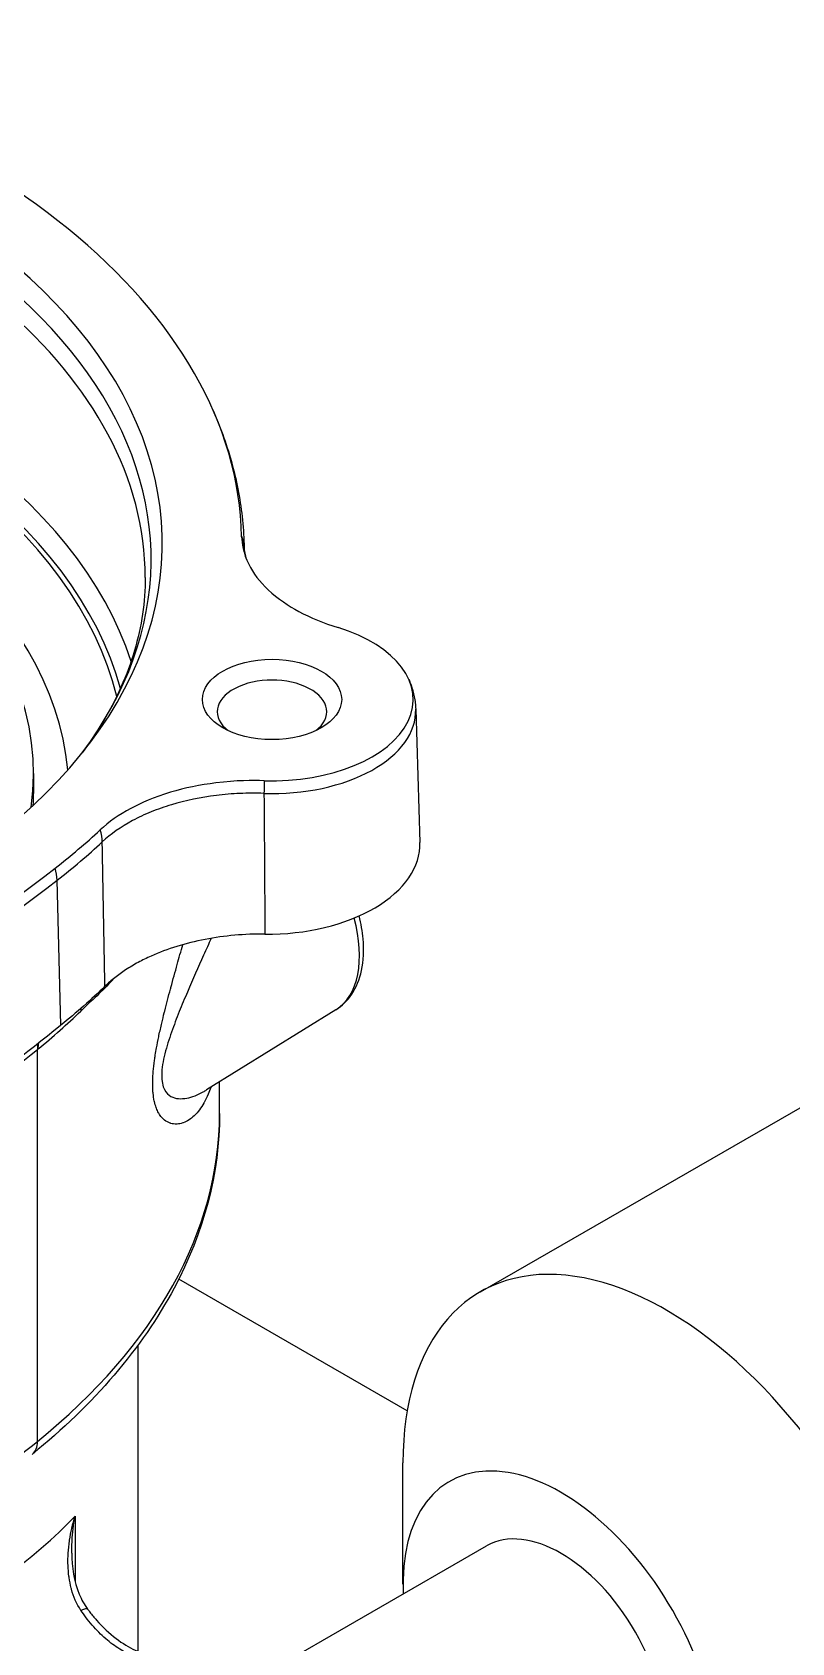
# Model space of a CAD drawing. Header units: millimetres. Extents: x 0 to 7722, y 0 to 5460.
# Drawn here: x 4817 to 4842.5, y 3623.4 to 3677.5 of the extents above; entities that cross this region are included whole.
import ezdxf

# ---------------------------------------------------------------- set-up
doc = ezdxf.new("R2010")
doc.units = ezdxf.units.MM
doc.header["$LTSCALE"] = 5
doc.layers.get('0').update_dxf_attribs({"linetype": 'CONTINUOUS'})

# ---------------------------------------------------------------- blocks, each defined once
blk = doc.blocks.new('RWFWFWEWEFWEFWEF')
for p, q in [((313.605, 26.028), (313.611, 25.854)), ((319.368, 20.498), (319.512, 16.016)), ((306.532, 18.332), (306.532, 17.662)), ((307.45, 9.884), (307.326, 14.755)), ((321.542, 0.934), (343.462, 13.557)), ((316.684, 10.401), (312.344, 7.713)), ((306.682, 9.087), (306.661, 9.07)), ((306.661, -4.091), (306.661, 9.07)), ((312.782, 6.919), (312.782, 7.984)), ((319.084, -3.059), (311.412, 1.359)), ((310.032, -0.87), (310.032, -11.134)), ((318.941, -8.88), (318.941, -4.808)), ((307.927, -6.599), (307.927, -8.794)), ((313.512, -12.345), (321.749, -7.601))]:
    blk.add_line(p, q)
for centre, major_axis, ratio, start_param, end_param in [((281.782, 26.066), (31.743, 0), 0.575862, 0.012254, 1.219447), ((281.782, 26.066), (29.077, 0), 0.575862, 5.643961, 7.468806), ((281.782, 25.533), (28.701, 0), 0.575862, 5.879065, 7.463481), ((281.782, 24.92), (28.5, 0), 0.575862, 0, 1.177394), ((281.782, 19.117), (28.5, 0), 0.575862, 0.182666, 1.177394), ((281.782, 18.708), (28, 0), 0.575862, 0.154431, 1.169971), ((281.782, 18.708), (27.811, 0), 0.575862, 0.138894, 1.167096), ((281.782, 17.662), (25.94, 0), 0.575862, 0.053368, 1.136068), ((281.782, 18.332), (24.75, 0), 0.575862, 6.204046, 7.396808), ((312.109, 25.872), (1.5, 0.032), 0.817486, 0.008785, 0.322442), ((281.782, 25.69), (31.829, 0), 0.575862, 0.012254, 0.018446), ((314.54, 20.823), (4.743, 0), 0.575862, 4.657082, 7.367083), ((314.542, 20.415), (1.84, 0), 0.575862, 5.630669, 10.077294), ((314.54, 20.446), (4.829, 0), 0.575862, 4.657082, 6.301631), ((314.356, 18.5), (-0.048, -1.499), 0.045193, 4.98693, 5.300587), ((281.782, 17.662), (24.75, 0), 0.575862, 6.255592, 6.283185), ((281.782, 26.066), (31.743, 0), 0.575862, 5.643961, 5.728726), ((307.568, 16.462), (1.021, -1.098), 0.695067, 0.668044, 0.981701), ((281.781, 18.708), (28.001, 0), 0.575861, 6.149977, 6.149982), ((281.782, 25.69), (-31.829, 0), 0.575862, 2.502368, 2.587133), ((314.538, 15.885), (-4.974, -0.116), 0.590792, 1.510256, 3.146774), ((224.295, 50.674), (103.373, 0), 0.575862, 5.2818, 5.643961), ((306.123, 15.238), (-0.919, 1.186), 0.656129, 3.870494, 4.184151), ((224.295, 50.298), (-103.459, 0), 0.575862, 2.140208, 2.502368), ((314.644, 13.856), (2.002, -3.477), 0.578093, 0.018553, 1.147156), ((281.782, 19.545), (-30.997, -0.757), 0.591503, 2.640333, 2.643906), ((310.506, 10.994), (-1.124, 0.993), 0.707935, 0.558346, 0.572242), ((281.778, 19.624), (-31, -0.741), 0.591414, 2.489474, 2.571853), ((309.391, 9.903), (1.042, -1.079), 0.679715, 3.696018, 3.770205), ((224.245, 45.126), (-103.614, -2.41), 0.590792, 2.488952, 2.489306), ((307.865, 8.555), (-0.944, 1.165), 0.640926, 0.523007, 0.688513), ((307.887, 8.572), (0.945, -1.165), 0.641648, 3.664453, 3.829498), ((224.244, 44.032), (-102.674, -2.401), 0.591086, 2.377446, 2.488674), ((281.782, 6.465), (-30.997, -0.697), 0.590317, 2.489093, 3.128318), ((327.78, -9.898), (-6.238, 10.832), 0.578093, 2.354261, 7.070517), ((224.295, 30.85), (-102.621, -2.363), 0.590648, 2.377502, 2.488768), ((305.859, -3.748), (0.63, -0.777), 0.640996, 0, 0.688575), ((324.244, -11.934), (-3.743, 6.499), 0.578093, 2.300524, 7.124254), ((281.782, -7.595), (28.177, 5.911), 0.343415, 5.443329, 5.822768), ((324.244, -11.934), (-2.495, 4.333), 0.578093, 3.141593, 6.283185), ((307.547, -10.321), (0.802, 0.597), 0.163756, 0, 0.650303)]:
    blk.add_ellipse(centre, major_axis=major_axis, ratio=ratio, start_param=start_param, end_param=end_param)
blk.add_ellipse((314.542, 20.824), major_axis=(2.34, 0), ratio=0.575862)
for points, knots in [([(312.525, 30.619), (312.658, 30.323), (312.778, 30.024), (312.996, 29.422), (313.092, 29.119), (313.262, 28.508), (313.334, 28.201), (313.455, 27.583), (313.502, 27.273), (313.573, 26.651), (313.595, 26.34), (313.605, 26.028)], [0.5337144, 0.5337144, 0.5337144, 0.5337144, 0.580362, 0.580362, 0.6270096, 0.6270096, 0.6736572, 0.6736572, 0.7203048, 0.7203048, 0.7669523, 0.7669523, 0.7669523, 0.7669523]), ([(313.523, 26.29), (313.528, 26.072), (313.568, 25.749), (313.91, 25.064), (314.13, 24.776), (314.74, 24.2), (315.104, 23.963), (315.835, 23.567), (316.28, 23.384), (316.76, 23.237)], [0, 0, 0, 0, 0.1140069, 0.1140069, 0.2036679, 0.2036679, 0.3074058, 0.3074058, 0.4302467, 0.4302467, 0.4302467, 0.4302467]), ([(310.282, 24.92), (310.282, 24.511), (310.252, 24.101), (310.133, 23.282), (310.043, 22.872), (309.803, 22.053), (309.652, 21.643), (309.288, 20.827), (309.075, 20.42), (308.631, 19.685), (308.41, 19.357), (308.168, 19.031)], [0.7853982, 0.7853982, 0.7853982, 0.7853982, 0.8691599, 0.8691599, 0.9529217, 0.9529217, 1.0366834, 1.0366834, 1.1204452, 1.1204452, 1.1888415, 1.1888415, 1.1888415, 1.1888415]), ([(319.134, 21.503), (319.162, 21.442), (319.187, 21.379), (319.234, 21.25), (319.255, 21.184), (319.292, 21.051), (319.308, 20.983), (319.334, 20.847), (319.345, 20.777), (319.361, 20.638), (319.366, 20.568), (319.368, 20.498)], [0.5337144, 0.5337144, 0.5337144, 0.5337144, 0.580362, 0.580362, 0.6270096, 0.6270096, 0.6736572, 0.6736572, 0.7203048, 0.7203048, 0.7669523, 0.7669523, 0.7669523, 0.7669523]), ([(314.278, 18.096), (313.899, 18.108), (313.337, 18.107), (312.127, 17.956), (311.614, 17.85), (310.574, 17.538), (310.139, 17.345), (309.403, 16.952), (309.056, 16.708), (308.77, 16.442)], [0, 0, 0, 0, 0.1140069, 0.1140069, 0.2036679, 0.2036679, 0.3074058, 0.3074058, 0.4302467, 0.4302467, 0.4302467, 0.4302467]), ([(314.273, 17.67), (314.003, 17.68), (313.733, 17.678), (313.466, 17.667), (313.199, 17.655), (312.935, 17.633), (312.675, 17.601), (312.153, 17.537), (311.64, 17.431), (311.167, 17.289), (310.931, 17.218), (310.703, 17.138), (310.484, 17.049), (310.265, 16.96), (310.054, 16.861), (309.858, 16.755), (309.466, 16.544), (309.127, 16.306), (308.842, 16.04)], [0, 0, 0, 0, 0.125, 0.125, 0.125, 0.25, 0.25, 0.25, 0.5, 0.5, 0.5, 0.625, 0.625, 0.625, 0.75, 0.75, 0.75, 1, 1, 1, 1]), ([(316.684, 10.401), (316.898, 10.533), (317.08, 10.714), (317.377, 11.159), (317.484, 11.429), (317.62, 12.052), (317.636, 12.412), (317.58, 13.037), (317.535, 13.295), (317.469, 13.554)], [2.067381, 2.067381, 2.067381, 2.067381, 2.327818, 2.327818, 2.615564, 2.615564, 2.945152, 2.945152, 3.167102, 3.167102, 3.167102, 3.167102]), ([(314.305, 12.945), (313.625, 12.953), (312.944, 12.893), (311.641, 12.641), (311.027, 12.45), (310.479, 12.204)], [0, 0, 0, 0, 0.2042954, 0.2042954, 0.4085883, 0.4085883, 0.4085883, 0.4085883]), ([(312.484, 7.799), (312.457, 7.718), (312.428, 7.641), (312.398, 7.568), (312.355, 7.466), (312.31, 7.373), (312.262, 7.286), (312.259, 7.281), (312.256, 7.275), (312.253, 7.27), (312.159, 7.104), (312.055, 6.966), (311.941, 6.855), (311.936, 6.851), (311.932, 6.847), (311.927, 6.842), (311.872, 6.79), (311.816, 6.745), (311.757, 6.707), (311.693, 6.665), (311.627, 6.632), (311.559, 6.607), (311.554, 6.605), (311.548, 6.603), (311.543, 6.602), (311.48, 6.581), (311.417, 6.568), (311.353, 6.565), (311.347, 6.564), (311.341, 6.564), (311.335, 6.564), (311.271, 6.562), (311.205, 6.57), (311.14, 6.589), (311.135, 6.591), (311.129, 6.593), (311.124, 6.594), (311.059, 6.616), (310.994, 6.65), (310.932, 6.699), (310.927, 6.703), (310.922, 6.707), (310.918, 6.711), (310.889, 6.735), (310.86, 6.763), (310.833, 6.795), (310.8, 6.833), (310.769, 6.877), (310.74, 6.927), (310.736, 6.933), (310.733, 6.938), (310.73, 6.944), (310.704, 6.99), (310.68, 7.042), (310.658, 7.1), (310.655, 7.106), (310.653, 7.112), (310.651, 7.118), (310.629, 7.179), (310.608, 7.248), (310.591, 7.323), (310.59, 7.329), (310.589, 7.334), (310.588, 7.339), (310.571, 7.418), (310.558, 7.505), (310.549, 7.599), (310.548, 7.602), (310.548, 7.606), (310.548, 7.609), (310.545, 7.633), (310.543, 7.658), (310.542, 7.684), (310.54, 7.708), (310.539, 7.733), (310.538, 7.758), (310.537, 7.773), (310.536, 7.788), (310.536, 7.804), (310.535, 7.824), (310.535, 7.845), (310.534, 7.866), (310.534, 7.887), (310.534, 7.909), (310.534, 7.93), (310.534, 7.988), (310.536, 8.047), (310.538, 8.107), (310.541, 8.167), (310.545, 8.229), (310.55, 8.291), (310.55, 8.296), (310.55, 8.301), (310.551, 8.306), (310.555, 8.364), (310.561, 8.424), (310.568, 8.484), (310.575, 8.55), (310.583, 8.616), (310.592, 8.682), (310.593, 8.692), (310.595, 8.701), (310.596, 8.71), (310.604, 8.768), (310.613, 8.825), (310.622, 8.883), (310.634, 8.963), (310.648, 9.044), (310.663, 9.125), (310.685, 9.247), (310.71, 9.37), (310.736, 9.494), (310.739, 9.51), (310.743, 9.526), (310.746, 9.543), (310.776, 9.682), (310.807, 9.82), (310.839, 9.956), (310.867, 10.073), (310.895, 10.189), (310.924, 10.304), (310.929, 10.324), (310.934, 10.343), (310.939, 10.362), (311.001, 10.609), (311.065, 10.852), (311.13, 11.094), (311.136, 11.115), (311.142, 11.136), (311.148, 11.157), (311.218, 11.418), (311.289, 11.674), (311.359, 11.924), (311.421, 12.149), (311.482, 12.37), (311.543, 12.589)], [0.1321841, 0.1321841, 0.1321841, 0.1321841, 0.1545583, 0.1545583, 0.1545583, 0.1855204, 0.1855204, 0.1855204, 0.1875, 0.1875, 0.1875, 0.2476122, 0.2476122, 0.2476122, 0.25, 0.25, 0.25, 0.2787305, 0.2787305, 0.2787305, 0.3099069, 0.3099069, 0.3099069, 0.3125, 0.3125, 0.3125, 0.3411627, 0.3411627, 0.3411627, 0.34375, 0.34375, 0.34375, 0.372521, 0.372521, 0.372521, 0.375, 0.375, 0.375, 0.4040254, 0.4040254, 0.4040254, 0.40625, 0.40625, 0.40625, 0.419851, 0.419851, 0.419851, 0.4357395, 0.4357395, 0.4357395, 0.4375, 0.4375, 0.4375, 0.4517017, 0.4517017, 0.4517017, 0.453125, 0.453125, 0.453125, 0.4677503, 0.4677503, 0.4677503, 0.46875, 0.46875, 0.46875, 0.4838669, 0.4838669, 0.4838669, 0.484375, 0.484375, 0.484375, 0.4882812, 0.4882812, 0.4882812, 0.4919328, 0.4919328, 0.4919328, 0.4941406, 0.4941406, 0.4941406, 0.4970703, 0.4970703, 0.4970703, 0.5, 0.5, 0.5, 0.5078125, 0.5078125, 0.5078125, 0.515625, 0.515625, 0.515625, 0.5162149, 0.5162149, 0.5162149, 0.5234375, 0.5234375, 0.5234375, 0.53125, 0.53125, 0.53125, 0.5323391, 0.5323391, 0.5323391, 0.5390625, 0.5390625, 0.5390625, 0.5483847, 0.5483847, 0.5483847, 0.5625, 0.5625, 0.5625, 0.5643331, 0.5643331, 0.5643331, 0.5802047, 0.5802047, 0.5802047, 0.59375, 0.59375, 0.59375, 0.5960363, 0.5960363, 0.5960363, 0.625, 0.625, 0.625, 0.6275341, 0.6275341, 0.6275341, 0.6588772, 0.6588772, 0.6588772, 0.6869745, 0.6869745, 0.6869745, 0.6869745]), ([(312.499, 12.804), (312.415, 12.617), (312.33, 12.428), (312.245, 12.236), (312.067, 11.837), (311.884, 11.427), (311.7, 10.998), (311.609, 10.783), (311.516, 10.563), (311.427, 10.34), (311.337, 10.116), (311.249, 9.888), (311.167, 9.653), (311.084, 9.417), (311.006, 9.172), (310.945, 8.929), (310.884, 8.685), (310.841, 8.435), (310.837, 8.22), (310.834, 8.005), (310.87, 7.841), (310.928, 7.725), (310.987, 7.609), (311.063, 7.54), (311.145, 7.494), (311.228, 7.447), (311.315, 7.426), (311.405, 7.419), (311.495, 7.412), (311.587, 7.419), (311.679, 7.436), (311.864, 7.471), (312.049, 7.546), (312.23, 7.645), (312.268, 7.667), (312.307, 7.689), (312.345, 7.713)], [0.2823715, 0.2823715, 0.2823715, 0.2823715, 0.3125, 0.3125, 0.3125, 0.375, 0.375, 0.375, 0.40625, 0.40625, 0.40625, 0.4375, 0.4375, 0.4375, 0.46875, 0.46875, 0.46875, 0.5, 0.5, 0.5, 0.53125, 0.53125, 0.53125, 0.5625, 0.5625, 0.5625, 0.59375, 0.59375, 0.59375, 0.625, 0.625, 0.625, 0.6875, 0.6875, 0.6875, 0.7008821, 0.7008821, 0.7008821, 0.7008821]), ([(310.479, 12.204), (310.33, 12.138), (310.187, 12.067), (309.902, 11.914), (309.761, 11.83), (309.498, 11.658), (309.377, 11.571), (309.144, 11.388), (309.034, 11.292), (308.932, 11.194)], [0, 0, 0, 0, 0.0551348, 0.0551348, 0.1143493, 0.1143493, 0.1711001, 0.1711001, 0.2291447, 0.2291447, 0.2291447, 0.2291447]), ([(309.181, 11.398), (309.014, 11.209), (308.842, 11.044), (308.665, 10.877), (308.488, 10.709), (308.305, 10.541), (308.117, 10.359)], [0, 0, 0, 0, 0.5, 0.5, 0.5, 1, 1, 1, 1]), ([(308.932, 11.194), (308.7, 10.97), (308.461, 10.748), (307.967, 10.312), (307.712, 10.096), (307.45, 9.884)], [-0.2635985, -0.2635985, -0.2635985, -0.2635985, -0.1317996, -0.1317996, 0, 0, 0, 0]), ([(307.429, 9.866), (306.283, 8.937), (305.094, 8.026), (302.634, 6.244), (301.363, 5.372), (300.053, 4.522)], [-1.153427, -1.153427, -1.153427, -1.153427, -0.576716, -0.576716, 0, 0, 0, 0]), ([(312.782, 6.92), (312.782, 4.936), (312.253, 2.925), (310.181, -0.954), (308.546, -2.858), (306.488, -4.525)], [0, 0, 0, 0, 0.950942, 0.950942, 1.968514, 1.968514, 1.968514, 1.968514]), ([(308.126, -9.766), (307.976, -9.546), (307.876, -9.307), (307.808, -9.057), (307.805, -9.045), (307.802, -9.034), (307.799, -9.023), (307.768, -8.904), (307.744, -8.783), (307.726, -8.663), (307.725, -8.649), (307.723, -8.635), (307.721, -8.622), (307.705, -8.501), (307.695, -8.38), (307.691, -8.258), (307.691, -8.245), (307.69, -8.231), (307.69, -8.218), (307.687, -8.094), (307.689, -7.97), (307.697, -7.846), (307.705, -7.707), (307.719, -7.567), (307.74, -7.428), (307.741, -7.42), (307.742, -7.411), (307.743, -7.403), (307.763, -7.272), (307.787, -7.141), (307.817, -7.012), (307.818, -7.007), (307.819, -7.003), (307.82, -6.999), (307.85, -6.865), (307.887, -6.73), (307.927, -6.599)], [0, 0, 0, 0, 0.239117, 0.239117, 0.239117, 0.25, 0.25, 0.25, 0.362341, 0.362341, 0.362341, 0.375, 0.375, 0.375, 0.487509, 0.487509, 0.487509, 0.5, 0.5, 0.5, 0.6143, 0.6143, 0.6143, 0.742327, 0.742327, 0.742327, 0.75, 0.75, 0.75, 0.871002, 0.871002, 0.871002, 0.875, 0.875, 0.875, 1, 1, 1, 1]), ([(307.815, -7.839), (307.815, -7.716), (307.819, -7.591), (307.825, -7.468), (307.826, -7.457), (307.827, -7.446), (307.827, -7.435), (307.835, -7.3), (307.847, -7.166), (307.863, -7.032), (307.88, -6.887), (307.901, -6.742), (307.927, -6.599)], [0.6307962, 0.6307962, 0.6307962, 0.6307962, 0.740409, 0.740409, 0.740409, 0.75, 0.75, 0.75, 0.8700507, 0.8700507, 0.8700507, 1, 1, 1, 1]), ([(307.815, -7.839), (307.815, -8.312), (307.889, -8.794), (308.142, -9.4), (308.235, -9.57), (308.349, -9.724)], [0.0000021, 0.0000021, 0.0000021, 0.0000021, 0.1432665, 0.1432665, 0.2024109, 0.2024109, 0.2024109, 0.2024109]), ([(308.349, -9.724), (308.373, -9.756), (308.397, -9.788), (308.496, -9.914), (308.572, -10.005), (308.86, -10.329), (309.084, -10.538), (309.525, -10.876), (309.748, -11.009), (310.091, -11.163), (310.223, -11.205), (310.341, -11.23)], [0, 0, 0, 0, 0.0122894, 0.0122894, 0.0492168, 0.0492168, 0.149566, 0.149566, 0.250551, 0.250551, 0.3225861, 0.3225861, 0.3225861, 0.3225861]), ([(309.941, -11.296), (309.791, -11.252), (309.639, -11.185), (309.329, -11.009), (309.17, -10.897), (308.86, -10.637), (308.707, -10.489), (308.407, -10.152), (308.262, -9.967), (308.126, -9.766)], [0, 0, 0, 0, 0.25, 0.25, 0.5, 0.5, 0.75, 0.75, 1, 1, 1, 1])]:
    blk.add_open_spline(points, degree=3, knots=knots)
for points in [[(313.608, 25.914), (313.609, 25.907), (313.609, 25.9), (313.609, 25.893)], [(313.609, 25.893), (313.613, 25.761), (313.642, 25.622), (313.714, 25.461)], [(314.273, 17.67), (314.284, 16.095), (314.294, 14.52), (314.305, 12.945)], [(308.932, 11.194), (308.902, 12.809), (308.872, 14.424), (308.842, 16.04)], [(312.345, 7.713), (312.325, 7.701), (312.316, 7.692), (312.316, 7.692)]]:
    blk.add_open_spline(points, degree=3)

msp = doc.modelspace()

# ---------------------------------------------------------------- block references
msp.add_blockref('RWFWFWEWEFWEFWEF', (4510.5, 3634.26))

doc.saveas('drawing.dxf')
